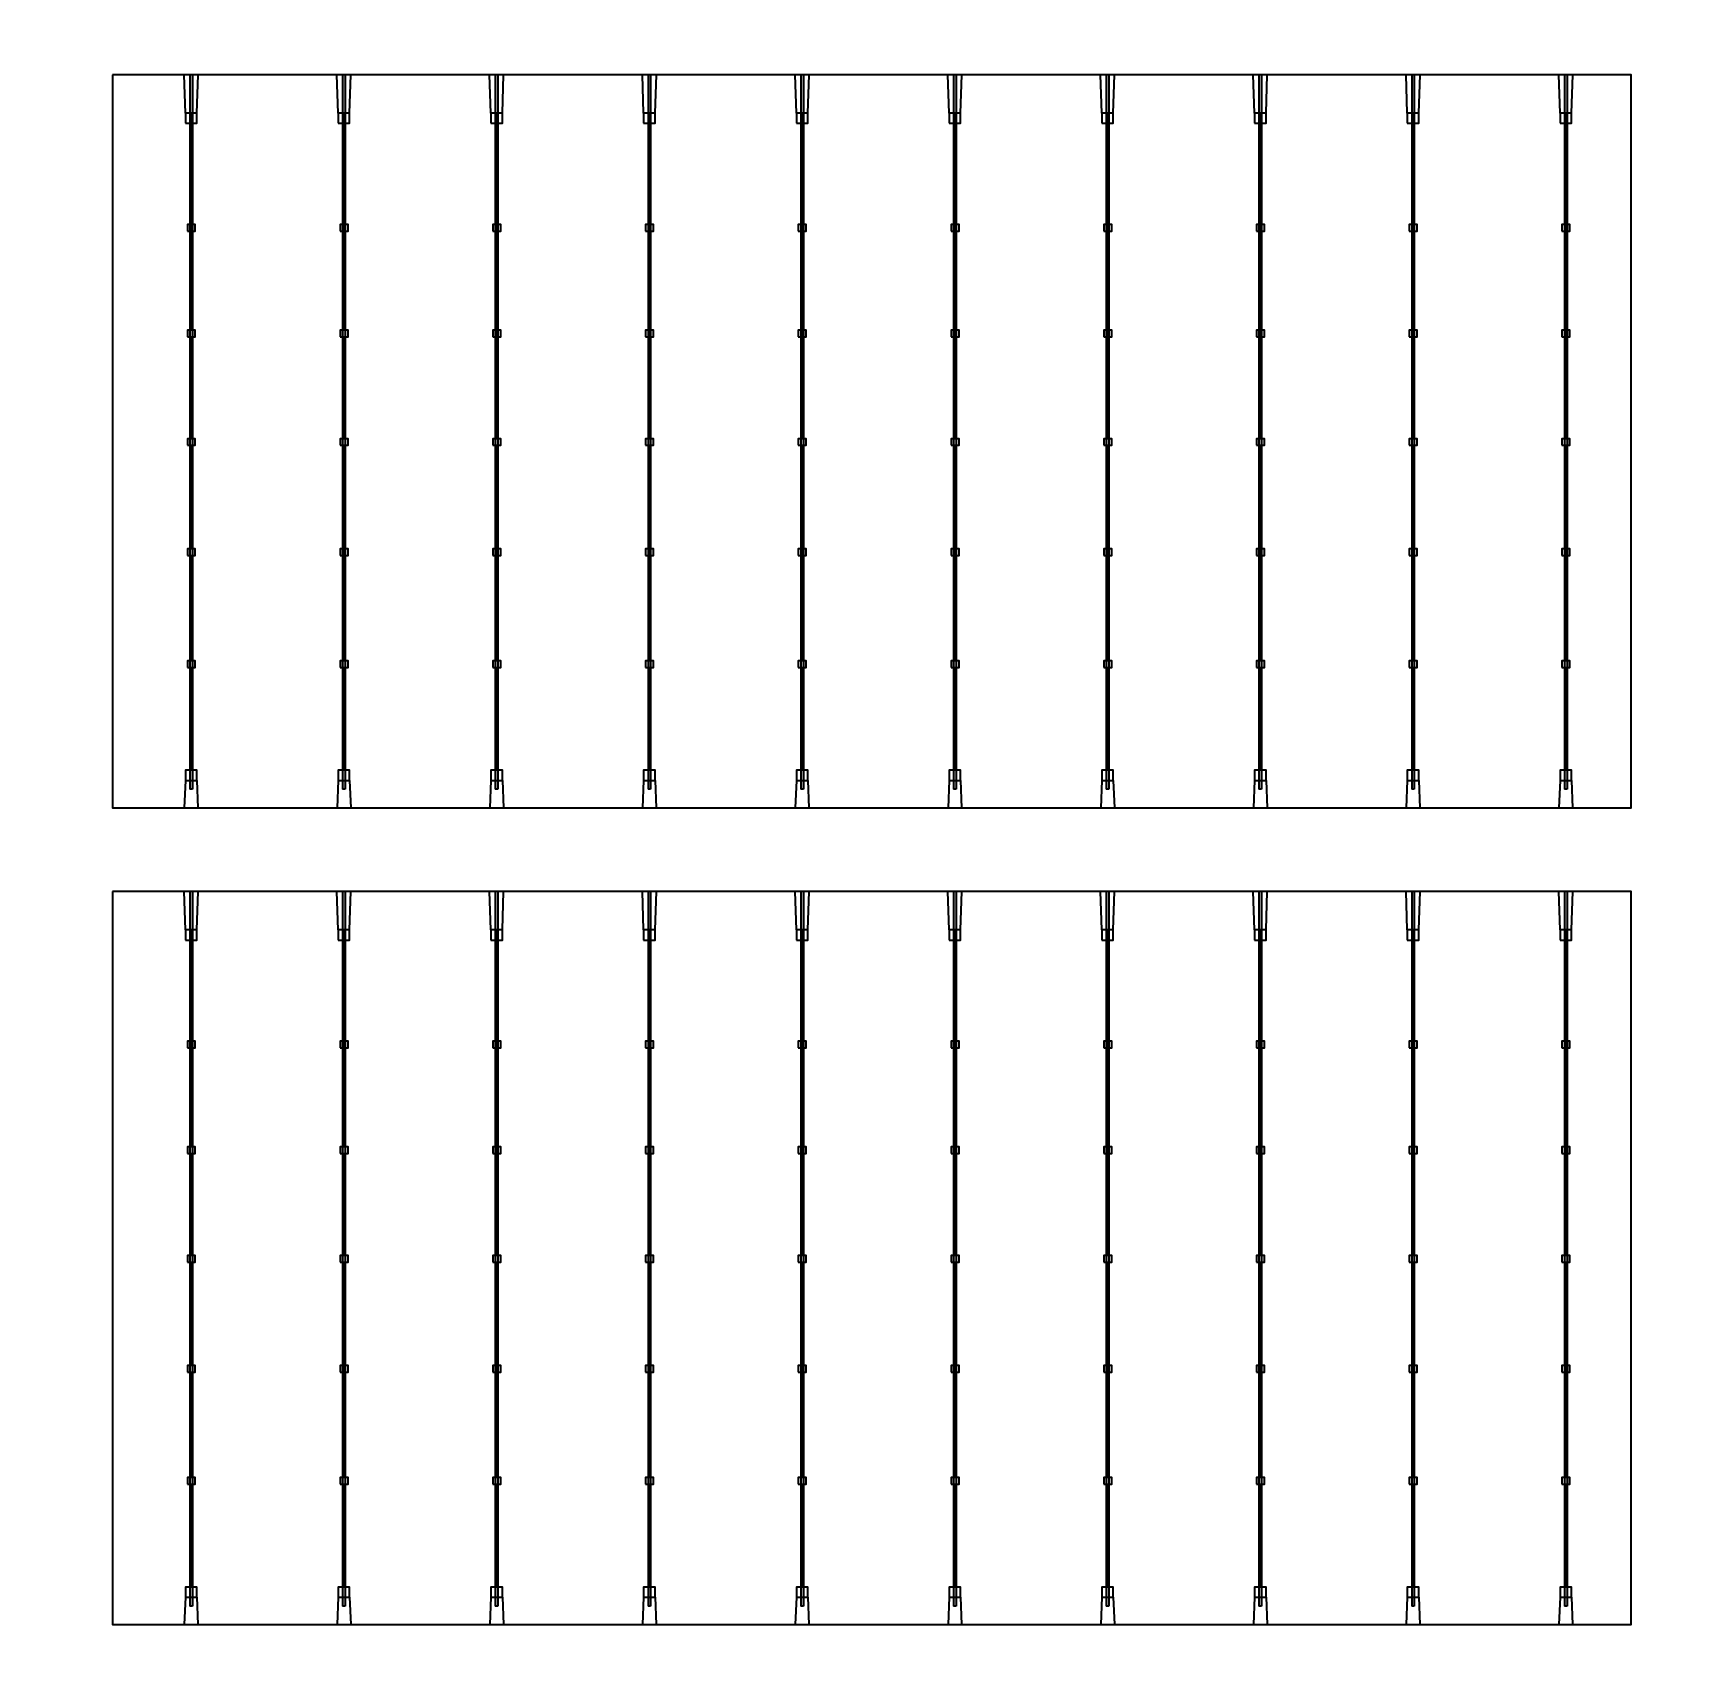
# Model space of a CAD drawing. Header units: millimetres. Extents: x 10297564 to 11610295, y -9287743 to -8409454.
# Drawn here: x 10433853 to 10436461, y -9095653 to -9093088 of the extents above; entities that cross this region are included whole.
import ezdxf

# ---------------------------------------------------------------- set-up
doc = ezdxf.new("R2010")
doc.units = ezdxf.units.MM
doc.header["$LTSCALE"] = 100
doc.layers.add('E1', color=1, linetype='Continuous')
doc.layers.add('Outline', color=5, linetype='Continuous', lineweight=25)
doc.styles.add('HL-S1', font='DotumChe.ttf')
doc.styles.add('MG', font='malgun.ttf')
doc.dimstyles.new('HL-100', dxfattribs={"dimscale": 100, "dimtxt": 3, "dimasz": 4, "dimexe": 2, "dimexo": 2, "dimgap": 1, "dimtad": 1, "dimdec": 0, "dimzin": 0, "dimlunit": 6, "dimtxsty": 'HL-S1', "dimblk": 'DOTSMALL', "dimcen": 4, "dimdle": 2, "dimclrd": 256, "dimclre": 256, "dimclrt": 4, "dimazin": 0, "dimtfac": 1, "dimtdec": 0, "dimtix": 1, "dimtmove": 2, "dimatfit": 3, "dimldrblk": 'DOTSMALL', "dimfxl": 1.5, "dimtolj": 1, "dimtzin": 0, "dimlwd": -1, "dimlwe": -1, "dimarcsym": 0})

# ---------------------------------------------------------------- blocks, each defined once
blk = doc.blocks.new('*D75')
at = {"layer": 'defpoints', "color": 0, "transparency": 16777216}
for p in [(10439230.2, -9073249.8), (10439230.2, -9073249.8), (10423426.7, -9107604.7)]:
    blk.add_point(p, dxfattribs=at)
at = {"layer": 'E1', "color": 1, "transparency": 16777216}
for p, q in [((10439593.6, -9073417), (10439593.6, -9073417)), ((10423593.8, -9107241.3), (10439063, -9073613.2)), ((10423790.1, -9107771.8), (10423790.1, -9107771.8))]:
    blk.add_line(p, q, dxfattribs=at)
for points in [[(10439002.4, -9073585.4), (10439123.6, -9073641.1), (10439230.2, -9073249.8)], [(10423533.3, -9107213.4), (10423654.4, -9107269.1), (10423426.7, -9107604.7)]]:
    blk.add_solid(points, dxfattribs=at)
at = {"layer": 'E1', "color": 7, "transparency": 16777216, "insert": (10430911.1, -9090235.3), "char_height": 500, "attachment_point": 5, "rotation": 65.2972, "style": 'MG'}
blk.add_mtext('\\A1;2711.1', dxfattribs=at)
blk = doc.blocks.new('_DotSmall')
at = {"color": 0, "linetype": 'ByBlock', "const_width": 0.5}
blk.add_lwpolyline([(-0.0625, 0, 1), (0.0625, 0, 1)], format="xyb", close=True, dxfattribs=at)

msp = doc.modelspace()

# ---------------------------------------------------------------- hatches: boundary and pattern name
at = {"true_color": 0x939598}
h = msp.add_hatch(color=252, dxfattribs=at)
h.dxf.hatch_style = 1
h.paths.add_polyline_path([(10434104.8, -9093154.1), (10434100.8, -9093154.1), (10434100.8, -9094282.6), (10434104.8, -9094282.6)])
h = msp.add_hatch(color=252, dxfattribs=at)
h.dxf.hatch_style = 1
h.paths.add_polyline_path([(10434346.1, -9093154.1), (10434342.1, -9093154.1), (10434342.1, -9094282.6), (10434346.1, -9094282.6)])
h = msp.add_hatch(color=252, dxfattribs=at)
h.dxf.hatch_style = 1
h.paths.add_polyline_path([(10434587.4, -9093154.1), (10434583.4, -9093154.1), (10434583.4, -9094282.6), (10434587.4, -9094282.6)])
h = msp.add_hatch(color=252, dxfattribs=at)
h.dxf.hatch_style = 1
h.paths.add_polyline_path([(10434828.7, -9093154.1), (10434824.7, -9093154.1), (10434824.7, -9094282.6), (10434828.7, -9094282.6)])
h = msp.add_hatch(color=252, dxfattribs=at)
h.dxf.hatch_style = 1
h.paths.add_polyline_path([(10435070.1, -9093154.1), (10435066, -9093154.1), (10435066, -9094282.6), (10435070.1, -9094282.6)])
h = msp.add_hatch(color=252, dxfattribs=at)
h.dxf.hatch_style = 1
h.paths.add_polyline_path([(10435311.4, -9093154.1), (10435307.3, -9093154.1), (10435307.3, -9094282.6), (10435311.4, -9094282.6)])
h = msp.add_hatch(color=252, dxfattribs=at)
h.dxf.hatch_style = 1
h.paths.add_polyline_path([(10435552.7, -9093154.1), (10435548.6, -9093154.1), (10435548.6, -9094282.6), (10435552.7, -9094282.6)])
h = msp.add_hatch(color=252, dxfattribs=at)
h.dxf.hatch_style = 1
h.paths.add_polyline_path([(10435794, -9093154.1), (10435789.9, -9093154.1), (10435789.9, -9094282.6), (10435794, -9094282.6)])
h = msp.add_hatch(color=252, dxfattribs=at)
h.dxf.hatch_style = 1
h.paths.add_polyline_path([(10436035.3, -9093154.1), (10436031.2, -9093154.1), (10436031.2, -9094282.6), (10436035.3, -9094282.6)])
h = msp.add_hatch(color=252, dxfattribs=at)
h.dxf.hatch_style = 1
h.paths.add_polyline_path([(10436276.6, -9093154.1), (10436272.5, -9093154.1), (10436272.5, -9094282.6), (10436276.6, -9094282.6)])
h = msp.add_hatch(color=252, dxfattribs=at)
h.dxf.hatch_style = 1
h.paths.add_polyline_path([(10434104.8, -9094444.3), (10434100.8, -9094444.3), (10434100.8, -9095572.8), (10434104.8, -9095572.8)])
h = msp.add_hatch(color=252, dxfattribs=at)
h.dxf.hatch_style = 1
h.paths.add_polyline_path([(10434346.1, -9094444.3), (10434342.1, -9094444.3), (10434342.1, -9095572.8), (10434346.1, -9095572.8)])
h = msp.add_hatch(color=252, dxfattribs=at)
h.dxf.hatch_style = 1
h.paths.add_polyline_path([(10434587.4, -9094444.3), (10434583.4, -9094444.3), (10434583.4, -9095572.8), (10434587.4, -9095572.8)])
h = msp.add_hatch(color=252, dxfattribs=at)
h.dxf.hatch_style = 1
h.paths.add_polyline_path([(10434828.7, -9094444.3), (10434824.7, -9094444.3), (10434824.7, -9095572.8), (10434828.7, -9095572.8)])
h = msp.add_hatch(color=252, dxfattribs=at)
h.dxf.hatch_style = 1
h.paths.add_polyline_path([(10435070.1, -9094444.3), (10435066, -9094444.3), (10435066, -9095572.8), (10435070.1, -9095572.8)])
h = msp.add_hatch(color=252, dxfattribs=at)
h.dxf.hatch_style = 1
h.paths.add_polyline_path([(10435311.4, -9094444.3), (10435307.3, -9094444.3), (10435307.3, -9095572.8), (10435311.4, -9095572.8)])
h = msp.add_hatch(color=252, dxfattribs=at)
h.dxf.hatch_style = 1
h.paths.add_polyline_path([(10435552.7, -9094444.3), (10435548.6, -9094444.3), (10435548.6, -9095572.8), (10435552.7, -9095572.8)])
h = msp.add_hatch(color=252, dxfattribs=at)
h.dxf.hatch_style = 1
h.paths.add_polyline_path([(10435794, -9094444.3), (10435789.9, -9094444.3), (10435789.9, -9095572.8), (10435794, -9095572.8)])
h = msp.add_hatch(color=252, dxfattribs=at)
h.dxf.hatch_style = 1
h.paths.add_polyline_path([(10436035.3, -9094444.3), (10436031.2, -9094444.3), (10436031.2, -9095572.8), (10436035.3, -9095572.8)])
h = msp.add_hatch(color=252, dxfattribs=at)
h.dxf.hatch_style = 1
h.paths.add_polyline_path([(10436276.6, -9094444.3), (10436272.5, -9094444.3), (10436272.5, -9095572.8), (10436276.6, -9095572.8)])

# ---------------------------------------------------------------- linework, layer by layer
for p, q in [((10434093.7, -9093214.4), (10434091.8, -9093154.1)), ((10434100.8, -9093154.1), (10434100.8, -9094282.6)), ((10434104.8, -9093154.1), (10434104.8, -9094282.6)), ((10434111.9, -9093214.4), (10434113.8, -9093154.1)), ((10434335, -9093214.4), (10434333.1, -9093154.1)), ((10434342.1, -9093154.1), (10434342.1, -9094282.6)), ((10434346.1, -9093154.1), (10434346.1, -9094282.6)), ((10434353.2, -9093214.4), (10434355.1, -9093154.1)), ((10434576.3, -9093214.4), (10434574.4, -9093154.1)), ((10434583.4, -9093154.1), (10434583.4, -9094282.6)), ((10434587.4, -9093154.1), (10434587.4, -9094282.6)), ((10434594.5, -9093214.4), (10434596.4, -9093154.1)), ((10434817.7, -9093214.4), (10434815.7, -9093154.1)), ((10434824.7, -9093154.1), (10434824.7, -9094282.6)), ((10434828.7, -9093154.1), (10434828.7, -9094282.6)), ((10434835.8, -9093214.4), (10434837.8, -9093154.1)), ((10435059, -9093214.4), (10435057, -9093154.1)), ((10435066, -9093154.1), (10435066, -9094282.6)), ((10435070.1, -9093154.1), (10435070.1, -9094282.6)), ((10435077.1, -9093214.4), (10435079.1, -9093154.1)), ((10435300.3, -9093214.4), (10435298.3, -9093154.1)), ((10435307.3, -9093154.1), (10435307.3, -9094282.6)), ((10435311.4, -9093154.1), (10435311.4, -9094282.6)), ((10435318.4, -9093214.4), (10435320.4, -9093154.1)), ((10435541.6, -9093214.4), (10435539.6, -9093154.1)), ((10435548.6, -9093154.1), (10435548.6, -9094282.6)), ((10435552.7, -9093154.1), (10435552.7, -9094282.6)), ((10435559.7, -9093214.4), (10435561.7, -9093154.1)), ((10435782.9, -9093214.4), (10435780.9, -9093154.1)), ((10435789.9, -9093154.1), (10435789.9, -9094282.6)), ((10435794, -9093154.1), (10435794, -9094282.6)), ((10435801, -9093214.4), (10435803, -9093154.1)), ((10436024.2, -9093214.4), (10436022.2, -9093154.1)), ((10436031.2, -9093154.1), (10436031.2, -9094282.6)), ((10436035.3, -9093154.1), (10436035.3, -9094282.6)), ((10436042.3, -9093214.4), (10436044.3, -9093154.1)), ((10436265.5, -9093214.4), (10436263.5, -9093154.1)), ((10436272.5, -9093154.1), (10436272.5, -9094282.6)), ((10436276.6, -9093154.1), (10436276.6, -9094282.6)), ((10436283.6, -9093214.4), (10436285.6, -9093154.1)), ((10434102.4, -9093215.1), (10434102.4, -9093557.4)), ((10434103.2, -9093215.1), (10434103.2, -9093557.4)), ((10434343.7, -9093215.1), (10434343.7, -9093557.4)), ((10434344.5, -9093215.1), (10434344.5, -9093557.4)), ((10434585, -9093215.1), (10434585, -9093728.7)), ((10434585.8, -9093215.1), (10434585.8, -9093728.7)), ((10434826.3, -9093215.1), (10434826.3, -9093728.7)), ((10434827.1, -9093215.1), (10434827.1, -9093728.7)), ((10435067.6, -9093215.1), (10435067.6, -9093728.7)), ((10435068.4, -9093215.1), (10435068.4, -9093728.7)), ((10435308.9, -9093215.1), (10435308.9, -9093728.7)), ((10435309.8, -9093215.1), (10435309.8, -9093728.7)), ((10435550.2, -9093215.1), (10435550.2, -9093728.7)), ((10435551.1, -9093215.1), (10435551.1, -9093728.7)), ((10435791.5, -9093215.1), (10435791.5, -9093728.7)), ((10435792.4, -9093215.1), (10435792.4, -9093728.7)), ((10436032.8, -9093215.1), (10436032.8, -9093728.7)), ((10436033.7, -9093215.1), (10436033.7, -9093728.7)), ((10436274.1, -9093215.1), (10436274.1, -9093728.7)), ((10436275, -9093215.1), (10436275, -9093728.7)), ((10434102.4, -9093567.9), (10434102.4, -9093728.7)), ((10434103.2, -9093567.9), (10434103.2, -9093728.7)), ((10434343.7, -9093567.9), (10434343.7, -9093728.7)), ((10434344.5, -9093567.9), (10434344.5, -9093728.7)), ((10434102.4, -9093739.2), (10434102.4, -9093902.8)), ((10434103.2, -9093739.2), (10434103.2, -9093902.8)), ((10434343.7, -9093739.2), (10434343.7, -9094079.6)), ((10434344.5, -9093739.2), (10434344.5, -9094079.6)), ((10434585, -9093739.2), (10434585, -9094079.6)), ((10434585.8, -9093739.2), (10434585.8, -9094079.6)), ((10434826.3, -9093739.2), (10434826.3, -9094079.6)), ((10434827.1, -9093739.2), (10434827.1, -9094079.6)), ((10435067.6, -9093739.2), (10435067.6, -9094079.6)), ((10435068.4, -9093739.2), (10435068.4, -9094079.6)), ((10435308.9, -9093739.2), (10435308.9, -9094079.6)), ((10435309.8, -9093739.2), (10435309.8, -9094079.6)), ((10435550.2, -9093739.2), (10435550.2, -9094079.6)), ((10435551.1, -9093739.2), (10435551.1, -9094079.6)), ((10435791.5, -9093739.2), (10435791.5, -9094079.6)), ((10435792.4, -9093739.2), (10435792.4, -9094079.6)), ((10436032.8, -9093739.2), (10436032.8, -9094079.6)), ((10436033.7, -9093739.2), (10436033.7, -9094079.6)), ((10436274.1, -9093739.2), (10436274.1, -9094079.6)), ((10436275, -9093739.2), (10436275, -9094079.6)), ((10434102.4, -9093913.2), (10434102.4, -9094079.6)), ((10434103.2, -9093913.2), (10434103.2, -9094079.6)), ((10434102.4, -9094090.1), (10434102.4, -9094252.6)), ((10434103.2, -9094090.1), (10434103.2, -9094252.6)), ((10434343.7, -9094090.1), (10434343.7, -9094252.6)), ((10434344.5, -9094090.1), (10434344.5, -9094252.6)), ((10434585, -9094090.1), (10434585, -9094252.6)), ((10434585.8, -9094090.1), (10434585.8, -9094252.6)), ((10434826.3, -9094090.1), (10434826.3, -9094252.6)), ((10434827.1, -9094090.1), (10434827.1, -9094252.6)), ((10435067.6, -9094090.1), (10435067.6, -9094252.6)), ((10435068.4, -9094090.1), (10435068.4, -9094252.6)), ((10435308.9, -9094090.1), (10435308.9, -9094252.6)), ((10435309.8, -9094090.1), (10435309.8, -9094252.6)), ((10435550.2, -9094090.1), (10435550.2, -9094252.6)), ((10435551.1, -9094090.1), (10435551.1, -9094252.6)), ((10435791.5, -9094090.1), (10435791.5, -9094252.6)), ((10435792.4, -9094090.1), (10435792.4, -9094252.6)), ((10436032.8, -9094090.1), (10436032.8, -9094252.6)), ((10436033.7, -9094090.1), (10436033.7, -9094252.6)), ((10436274.1, -9094090.1), (10436274.1, -9094252.6)), ((10436275, -9094090.1), (10436275, -9094252.6)), ((10434093.7, -9094268.6), (10434092, -9094311.8)), ((10434111.9, -9094268.6), (10434113.6, -9094311.8)), ((10434335, -9094268.6), (10434333.4, -9094311.8)), ((10434353.2, -9094268.6), (10434354.9, -9094311.8)), ((10434576.3, -9094268.6), (10434574.7, -9094311.8)), ((10434594.5, -9094268.6), (10434596.2, -9094311.8)), ((10434817.7, -9094268.6), (10434816, -9094311.8)), ((10434835.8, -9094268.6), (10434837.5, -9094311.8)), ((10435059, -9094268.6), (10435057.3, -9094311.8)), ((10435077.1, -9094268.6), (10435078.8, -9094311.8)), ((10435300.3, -9094268.6), (10435298.6, -9094311.8)), ((10435318.4, -9094268.6), (10435320.1, -9094311.8)), ((10435541.6, -9094268.6), (10435539.9, -9094311.8)), ((10435559.7, -9094268.6), (10435561.4, -9094311.8)), ((10435782.9, -9094268.6), (10435781.2, -9094311.8)), ((10435801, -9094268.6), (10435802.7, -9094311.8)), ((10436024.2, -9094268.6), (10436022.5, -9094311.8)), ((10436042.3, -9094268.6), (10436044, -9094311.8)), ((10436265.5, -9094268.6), (10436263.8, -9094311.8)), ((10436283.6, -9094268.6), (10436285.3, -9094311.8)), ((10434104.8, -9094282.6), (10434100.8, -9094282.6)), ((10434346.1, -9094282.6), (10434342.1, -9094282.6)), ((10434587.4, -9094282.6), (10434583.4, -9094282.6)), ((10434828.7, -9094282.6), (10434824.7, -9094282.6)), ((10435070.1, -9094282.6), (10435066, -9094282.6)), ((10435311.4, -9094282.6), (10435307.3, -9094282.6)), ((10435552.7, -9094282.6), (10435548.6, -9094282.6)), ((10435794, -9094282.6), (10435789.9, -9094282.6)), ((10436035.3, -9094282.6), (10436031.2, -9094282.6)), ((10436276.6, -9094282.6), (10436272.5, -9094282.6)), ((10434093.7, -9094504.6), (10434091.8, -9094444.3)), ((10434100.8, -9094444.3), (10434100.8, -9095572.8)), ((10434104.8, -9094444.3), (10434104.8, -9095572.8)), ((10434111.9, -9094504.6), (10434113.8, -9094444.3)), ((10434335, -9094504.6), (10434333.1, -9094444.3)), ((10434342.1, -9094444.3), (10434342.1, -9095572.8)), ((10434346.1, -9094444.3), (10434346.1, -9095572.8)), ((10434353.2, -9094504.6), (10434355.1, -9094444.3)), ((10434576.3, -9094504.6), (10434574.4, -9094444.3)), ((10434583.4, -9094444.3), (10434583.4, -9095572.8)), ((10434587.4, -9094444.3), (10434587.4, -9095572.8)), ((10434594.5, -9094504.6), (10434596.4, -9094444.3)), ((10434817.7, -9094504.6), (10434815.7, -9094444.3)), ((10434824.7, -9094444.3), (10434824.7, -9095572.8)), ((10434828.7, -9094444.3), (10434828.7, -9095572.8)), ((10434835.8, -9094504.6), (10434837.8, -9094444.3)), ((10435059, -9094504.6), (10435057, -9094444.3)), ((10435066, -9094444.3), (10435066, -9095572.8)), ((10435070.1, -9094444.3), (10435070.1, -9095572.8)), ((10435077.1, -9094504.6), (10435079.1, -9094444.3)), ((10435300.3, -9094504.6), (10435298.3, -9094444.3)), ((10435307.3, -9094444.3), (10435307.3, -9095572.8)), ((10435311.4, -9094444.3), (10435311.4, -9095572.8)), ((10435318.4, -9094504.6), (10435320.4, -9094444.3)), ((10435541.6, -9094504.6), (10435539.6, -9094444.3)), ((10435548.6, -9094444.3), (10435548.6, -9095572.8)), ((10435552.7, -9094444.3), (10435552.7, -9095572.8)), ((10435559.7, -9094504.6), (10435561.7, -9094444.3)), ((10435782.9, -9094504.6), (10435780.9, -9094444.3)), ((10435789.9, -9094444.3), (10435789.9, -9095572.8)), ((10435794, -9094444.3), (10435794, -9095572.8)), ((10435801, -9094504.6), (10435803, -9094444.3)), ((10436024.2, -9094504.6), (10436022.2, -9094444.3)), ((10436031.2, -9094444.3), (10436031.2, -9095572.8)), ((10436035.3, -9094444.3), (10436035.3, -9095572.8)), ((10436042.3, -9094504.6), (10436044.3, -9094444.3)), ((10436265.5, -9094504.6), (10436263.5, -9094444.3)), ((10436272.5, -9094444.3), (10436272.5, -9095572.8)), ((10436276.6, -9094444.3), (10436276.6, -9095572.8)), ((10436283.6, -9094504.6), (10436285.6, -9094444.3)), ((10434102.4, -9094505.3), (10434102.4, -9094847.6)), ((10434103.2, -9094505.3), (10434103.2, -9094847.6)), ((10434343.7, -9094505.3), (10434343.7, -9094847.6)), ((10434344.5, -9094505.3), (10434344.5, -9094847.6)), ((10434585, -9094505.3), (10434585, -9095018.9)), ((10434585.8, -9094505.3), (10434585.8, -9095018.9)), ((10434826.3, -9094505.3), (10434826.3, -9095018.9)), ((10434827.1, -9094505.3), (10434827.1, -9095018.9)), ((10435067.6, -9094505.3), (10435067.6, -9095018.9)), ((10435068.4, -9094505.3), (10435068.4, -9095018.9)), ((10435308.9, -9094505.3), (10435308.9, -9095018.9)), ((10435309.8, -9094505.3), (10435309.8, -9095018.9)), ((10435550.2, -9094505.3), (10435550.2, -9095018.9)), ((10435551.1, -9094505.3), (10435551.1, -9095018.9)), ((10435791.5, -9094505.3), (10435791.5, -9095018.9)), ((10435792.4, -9094505.3), (10435792.4, -9095018.9)), ((10436032.8, -9094505.3), (10436032.8, -9095018.9)), ((10436033.7, -9094505.3), (10436033.7, -9095018.9)), ((10436274.1, -9094505.3), (10436274.1, -9095018.9)), ((10436275, -9094505.3), (10436275, -9095018.9)), ((10434102.4, -9094858.1), (10434102.4, -9095018.9)), ((10434103.2, -9094858.1), (10434103.2, -9095018.9)), ((10434343.7, -9094858.1), (10434343.7, -9095018.9)), ((10434344.5, -9094858.1), (10434344.5, -9095018.9)), ((10434102.4, -9095029.4), (10434102.4, -9095193)), ((10434103.2, -9095029.4), (10434103.2, -9095193)), ((10434343.7, -9095029.4), (10434343.7, -9095369.9)), ((10434344.5, -9095029.4), (10434344.5, -9095369.9)), ((10434585, -9095029.4), (10434585, -9095369.9)), ((10434585.8, -9095029.4), (10434585.8, -9095369.9)), ((10434826.3, -9095029.4), (10434826.3, -9095369.9)), ((10434827.1, -9095029.4), (10434827.1, -9095369.9)), ((10435067.6, -9095029.4), (10435067.6, -9095369.9)), ((10435068.4, -9095029.4), (10435068.4, -9095369.9)), ((10435308.9, -9095029.4), (10435308.9, -9095369.9)), ((10435309.8, -9095029.4), (10435309.8, -9095369.9)), ((10435550.2, -9095029.4), (10435550.2, -9095369.9)), ((10435551.1, -9095029.4), (10435551.1, -9095369.9)), ((10435791.5, -9095029.4), (10435791.5, -9095369.9)), ((10435792.4, -9095029.4), (10435792.4, -9095369.9)), ((10436032.8, -9095029.4), (10436032.8, -9095369.9)), ((10436033.7, -9095029.4), (10436033.7, -9095369.9)), ((10436274.1, -9095029.4), (10436274.1, -9095369.9)), ((10436275, -9095029.4), (10436275, -9095369.9)), ((10434102.4, -9095203.5), (10434102.4, -9095369.9)), ((10434103.2, -9095203.5), (10434103.2, -9095369.9)), ((10434102.4, -9095380.3), (10434102.4, -9095542.8)), ((10434103.2, -9095380.3), (10434103.2, -9095542.8)), ((10434343.7, -9095380.3), (10434343.7, -9095542.8)), ((10434344.5, -9095380.3), (10434344.5, -9095542.8)), ((10434585, -9095380.3), (10434585, -9095542.8)), ((10434585.8, -9095380.3), (10434585.8, -9095542.8)), ((10434826.3, -9095380.3), (10434826.3, -9095542.8)), ((10434827.1, -9095380.3), (10434827.1, -9095542.8)), ((10435067.6, -9095380.3), (10435067.6, -9095542.8)), ((10435068.4, -9095380.3), (10435068.4, -9095542.8)), ((10435308.9, -9095380.3), (10435308.9, -9095542.8)), ((10435309.8, -9095380.3), (10435309.8, -9095542.8)), ((10435550.2, -9095380.3), (10435550.2, -9095542.8)), ((10435551.1, -9095380.3), (10435551.1, -9095542.8)), ((10435791.5, -9095380.3), (10435791.5, -9095542.8)), ((10435792.4, -9095380.3), (10435792.4, -9095542.8)), ((10436032.8, -9095380.3), (10436032.8, -9095542.8)), ((10436033.7, -9095380.3), (10436033.7, -9095542.8)), ((10436274.1, -9095380.3), (10436274.1, -9095542.8)), ((10436275, -9095380.3), (10436275, -9095542.8)), ((10434093.7, -9095558.9), (10434092, -9095602.1)), ((10434104.8, -9095572.8), (10434100.8, -9095572.8)), ((10434111.9, -9095558.9), (10434113.6, -9095602.1)), ((10434335, -9095558.9), (10434333.4, -9095602.1)), ((10434346.1, -9095572.8), (10434342.1, -9095572.8)), ((10434353.2, -9095558.9), (10434354.9, -9095602.1)), ((10434576.3, -9095558.9), (10434574.7, -9095602.1)), ((10434587.4, -9095572.8), (10434583.4, -9095572.8)), ((10434594.5, -9095558.9), (10434596.2, -9095602.1)), ((10434817.7, -9095558.9), (10434816, -9095602.1)), ((10434828.7, -9095572.8), (10434824.7, -9095572.8)), ((10434835.8, -9095558.9), (10434837.5, -9095602.1)), ((10435059, -9095558.9), (10435057.3, -9095602.1)), ((10435070.1, -9095572.8), (10435066, -9095572.8)), ((10435077.1, -9095558.9), (10435078.8, -9095602.1)), ((10435300.3, -9095558.9), (10435298.6, -9095602.1)), ((10435311.4, -9095572.8), (10435307.3, -9095572.8)), ((10435318.4, -9095558.9), (10435320.1, -9095602.1)), ((10435541.6, -9095558.9), (10435539.9, -9095602.1)), ((10435552.7, -9095572.8), (10435548.6, -9095572.8)), ((10435559.7, -9095558.9), (10435561.4, -9095602.1)), ((10435782.9, -9095558.9), (10435781.2, -9095602.1)), ((10435794, -9095572.8), (10435789.9, -9095572.8)), ((10435801, -9095558.9), (10435802.7, -9095602.1)), ((10436024.2, -9095558.9), (10436022.5, -9095602.1)), ((10436035.3, -9095572.8), (10436031.2, -9095572.8)), ((10436042.3, -9095558.9), (10436044, -9095602.1)), ((10436265.5, -9095558.9), (10436263.8, -9095602.1)), ((10436276.6, -9095572.8), (10436272.5, -9095572.8)), ((10436283.6, -9095558.9), (10436285.3, -9095602.1))]:
    msp.add_line(p, q)
at = {"color": 4}
for points in [[(10434093.7, -9093230.5), (10434111.9, -9093230.5), (10434111.9, -9093214.4), (10434093.7, -9093214.4)], [(10434335, -9093230.5), (10434353.2, -9093230.5), (10434353.2, -9093214.4), (10434335, -9093214.4)], [(10434576.3, -9093230.5), (10434594.5, -9093230.5), (10434594.5, -9093214.4), (10434576.3, -9093214.4)], [(10434817.7, -9093230.5), (10434835.8, -9093230.5), (10434835.8, -9093214.4), (10434817.7, -9093214.4)], [(10435059, -9093230.5), (10435077.1, -9093230.5), (10435077.1, -9093214.4), (10435059, -9093214.4)], [(10435300.3, -9093230.5), (10435318.4, -9093230.5), (10435318.4, -9093214.4), (10435300.3, -9093214.4)], [(10435541.6, -9093230.5), (10435559.7, -9093230.5), (10435559.7, -9093214.4), (10435541.6, -9093214.4)], [(10435782.9, -9093230.5), (10435801, -9093230.5), (10435801, -9093214.4), (10435782.9, -9093214.4)], [(10436024.2, -9093230.5), (10436042.3, -9093230.5), (10436042.3, -9093214.4), (10436024.2, -9093214.4)], [(10436265.5, -9093230.5), (10436283.6, -9093230.5), (10436283.6, -9093214.4), (10436265.5, -9093214.4)], [(10434096.9, -9093400.8), (10434109.4, -9093400.8), (10434109.4, -9093390.3), (10434096.9, -9093390.3)], [(10434338.2, -9093400.8), (10434350.7, -9093400.8), (10434350.7, -9093390.3), (10434338.2, -9093390.3)], [(10434579.5, -9093400.8), (10434592, -9093400.8), (10434592, -9093390.3), (10434579.5, -9093390.3)], [(10434820.8, -9093400.8), (10434833.3, -9093400.8), (10434833.3, -9093390.3), (10434820.8, -9093390.3)], [(10435062.1, -9093400.8), (10435074.7, -9093400.8), (10435074.7, -9093390.3), (10435062.1, -9093390.3)], [(10435303.4, -9093400.8), (10435316, -9093400.8), (10435316, -9093390.3), (10435303.4, -9093390.3)], [(10435544.7, -9093400.8), (10435557.3, -9093400.8), (10435557.3, -9093390.3), (10435544.7, -9093390.3)], [(10435786, -9093400.8), (10435798.6, -9093400.8), (10435798.6, -9093390.3), (10435786, -9093390.3)], [(10436027.3, -9093400.8), (10436039.9, -9093400.8), (10436039.9, -9093390.3), (10436027.3, -9093390.3)], [(10436268.6, -9093400.8), (10436281.2, -9093400.8), (10436281.2, -9093390.3), (10436268.6, -9093390.3)], [(10434096.9, -9093567.9), (10434109.4, -9093567.9), (10434109.4, -9093557.4), (10434096.9, -9093557.4)], [(10434338.2, -9093567.9), (10434350.7, -9093567.9), (10434350.7, -9093557.4), (10434338.2, -9093557.4)], [(10434579.5, -9093567.9), (10434592, -9093567.9), (10434592, -9093557.4), (10434579.5, -9093557.4)], [(10434820.8, -9093567.9), (10434833.3, -9093567.9), (10434833.3, -9093557.4), (10434820.8, -9093557.4)], [(10435062.1, -9093567.9), (10435074.7, -9093567.9), (10435074.7, -9093557.4), (10435062.1, -9093557.4)], [(10435303.4, -9093567.9), (10435316, -9093567.9), (10435316, -9093557.4), (10435303.4, -9093557.4)], [(10435544.7, -9093567.9), (10435557.3, -9093567.9), (10435557.3, -9093557.4), (10435544.7, -9093557.4)], [(10435786, -9093567.9), (10435798.6, -9093567.9), (10435798.6, -9093557.4), (10435786, -9093557.4)], [(10436027.3, -9093567.9), (10436039.9, -9093567.9), (10436039.9, -9093557.4), (10436027.3, -9093557.4)], [(10436268.6, -9093567.9), (10436281.2, -9093567.9), (10436281.2, -9093557.4), (10436268.6, -9093557.4)], [(10434096.9, -9093739.2), (10434109.4, -9093739.2), (10434109.4, -9093728.7), (10434096.9, -9093728.7)], [(10434338.2, -9093739.2), (10434350.7, -9093739.2), (10434350.7, -9093728.7), (10434338.2, -9093728.7)], [(10434579.5, -9093739.2), (10434592, -9093739.2), (10434592, -9093728.7), (10434579.5, -9093728.7)], [(10434820.8, -9093739.2), (10434833.3, -9093739.2), (10434833.3, -9093728.7), (10434820.8, -9093728.7)], [(10435062.1, -9093739.2), (10435074.7, -9093739.2), (10435074.7, -9093728.7), (10435062.1, -9093728.7)], [(10435303.4, -9093739.2), (10435316, -9093739.2), (10435316, -9093728.7), (10435303.4, -9093728.7)], [(10435544.7, -9093739.2), (10435557.3, -9093739.2), (10435557.3, -9093728.7), (10435544.7, -9093728.7)], [(10435786, -9093739.2), (10435798.6, -9093739.2), (10435798.6, -9093728.7), (10435786, -9093728.7)], [(10436027.3, -9093739.2), (10436039.9, -9093739.2), (10436039.9, -9093728.7), (10436027.3, -9093728.7)], [(10436268.6, -9093739.2), (10436281.2, -9093739.2), (10436281.2, -9093728.7), (10436268.6, -9093728.7)], [(10434096.9, -9093913.2), (10434109.4, -9093913.2), (10434109.4, -9093902.8), (10434096.9, -9093902.8)], [(10434338.2, -9093913.2), (10434350.7, -9093913.2), (10434350.7, -9093902.8), (10434338.2, -9093902.8)], [(10434579.5, -9093913.2), (10434592, -9093913.2), (10434592, -9093902.8), (10434579.5, -9093902.8)], [(10434820.8, -9093913.2), (10434833.3, -9093913.2), (10434833.3, -9093902.8), (10434820.8, -9093902.8)], [(10435062.1, -9093913.2), (10435074.7, -9093913.2), (10435074.7, -9093902.8), (10435062.1, -9093902.8)], [(10435303.4, -9093913.2), (10435316, -9093913.2), (10435316, -9093902.8), (10435303.4, -9093902.8)], [(10435544.7, -9093913.2), (10435557.3, -9093913.2), (10435557.3, -9093902.8), (10435544.7, -9093902.8)], [(10435786, -9093913.2), (10435798.6, -9093913.2), (10435798.6, -9093902.8), (10435786, -9093902.8)], [(10436027.3, -9093913.2), (10436039.9, -9093913.2), (10436039.9, -9093902.8), (10436027.3, -9093902.8)], [(10436268.6, -9093913.2), (10436281.2, -9093913.2), (10436281.2, -9093902.8), (10436268.6, -9093902.8)], [(10434096.9, -9094090.1), (10434109.4, -9094090.1), (10434109.4, -9094079.6), (10434096.9, -9094079.6)], [(10434338.2, -9094090.1), (10434350.7, -9094090.1), (10434350.7, -9094079.6), (10434338.2, -9094079.6)], [(10434579.5, -9094090.1), (10434592, -9094090.1), (10434592, -9094079.6), (10434579.5, -9094079.6)], [(10434820.8, -9094090.1), (10434833.3, -9094090.1), (10434833.3, -9094079.6), (10434820.8, -9094079.6)], [(10435062.1, -9094090.1), (10435074.7, -9094090.1), (10435074.7, -9094079.6), (10435062.1, -9094079.6)], [(10435303.4, -9094090.1), (10435316, -9094090.1), (10435316, -9094079.6), (10435303.4, -9094079.6)], [(10435544.7, -9094090.1), (10435557.3, -9094090.1), (10435557.3, -9094079.6), (10435544.7, -9094079.6)], [(10435786, -9094090.1), (10435798.6, -9094090.1), (10435798.6, -9094079.6), (10435786, -9094079.6)], [(10436027.3, -9094090.1), (10436039.9, -9094090.1), (10436039.9, -9094079.6), (10436027.3, -9094079.6)], [(10436268.6, -9094090.1), (10436281.2, -9094090.1), (10436281.2, -9094079.6), (10436268.6, -9094079.6)], [(10434093.7, -9094268.6), (10434111.9, -9094268.6), (10434111.9, -9094252.6), (10434093.7, -9094252.6)], [(10434335, -9094268.6), (10434353.2, -9094268.6), (10434353.2, -9094252.6), (10434335, -9094252.6)], [(10434576.3, -9094268.6), (10434594.5, -9094268.6), (10434594.5, -9094252.6), (10434576.3, -9094252.6)], [(10434817.7, -9094268.6), (10434835.8, -9094268.6), (10434835.8, -9094252.6), (10434817.7, -9094252.6)], [(10435059, -9094268.6), (10435077.1, -9094268.6), (10435077.1, -9094252.6), (10435059, -9094252.6)], [(10435300.3, -9094268.6), (10435318.4, -9094268.6), (10435318.4, -9094252.6), (10435300.3, -9094252.6)], [(10435541.6, -9094268.6), (10435559.7, -9094268.6), (10435559.7, -9094252.6), (10435541.6, -9094252.6)], [(10435782.9, -9094268.6), (10435801, -9094268.6), (10435801, -9094252.6), (10435782.9, -9094252.6)], [(10436024.2, -9094268.6), (10436042.3, -9094268.6), (10436042.3, -9094252.6), (10436024.2, -9094252.6)], [(10436265.5, -9094268.6), (10436283.6, -9094268.6), (10436283.6, -9094252.6), (10436265.5, -9094252.6)], [(10434093.7, -9094520.7), (10434111.9, -9094520.7), (10434111.9, -9094504.6), (10434093.7, -9094504.6)], [(10434335, -9094520.7), (10434353.2, -9094520.7), (10434353.2, -9094504.6), (10434335, -9094504.6)], [(10434576.3, -9094520.7), (10434594.5, -9094520.7), (10434594.5, -9094504.6), (10434576.3, -9094504.6)], [(10434817.7, -9094520.7), (10434835.8, -9094520.7), (10434835.8, -9094504.6), (10434817.7, -9094504.6)], [(10435059, -9094520.7), (10435077.1, -9094520.7), (10435077.1, -9094504.6), (10435059, -9094504.6)], [(10435300.3, -9094520.7), (10435318.4, -9094520.7), (10435318.4, -9094504.6), (10435300.3, -9094504.6)], [(10435541.6, -9094520.7), (10435559.7, -9094520.7), (10435559.7, -9094504.6), (10435541.6, -9094504.6)], [(10435782.9, -9094520.7), (10435801, -9094520.7), (10435801, -9094504.6), (10435782.9, -9094504.6)], [(10436024.2, -9094520.7), (10436042.3, -9094520.7), (10436042.3, -9094504.6), (10436024.2, -9094504.6)], [(10436265.5, -9094520.7), (10436283.6, -9094520.7), (10436283.6, -9094504.6), (10436265.5, -9094504.6)], [(10434096.9, -9094691), (10434109.4, -9094691), (10434109.4, -9094680.5), (10434096.9, -9094680.5)], [(10434338.2, -9094691), (10434350.7, -9094691), (10434350.7, -9094680.5), (10434338.2, -9094680.5)], [(10434579.5, -9094691), (10434592, -9094691), (10434592, -9094680.5), (10434579.5, -9094680.5)], [(10434820.8, -9094691), (10434833.3, -9094691), (10434833.3, -9094680.5), (10434820.8, -9094680.5)], [(10435062.1, -9094691), (10435074.7, -9094691), (10435074.7, -9094680.5), (10435062.1, -9094680.5)], [(10435303.4, -9094691), (10435316, -9094691), (10435316, -9094680.5), (10435303.4, -9094680.5)], [(10435544.7, -9094691), (10435557.3, -9094691), (10435557.3, -9094680.5), (10435544.7, -9094680.5)], [(10435786, -9094691), (10435798.6, -9094691), (10435798.6, -9094680.5), (10435786, -9094680.5)], [(10436027.3, -9094691), (10436039.9, -9094691), (10436039.9, -9094680.5), (10436027.3, -9094680.5)], [(10436268.6, -9094691), (10436281.2, -9094691), (10436281.2, -9094680.5), (10436268.6, -9094680.5)], [(10434096.9, -9094858.1), (10434109.4, -9094858.1), (10434109.4, -9094847.6), (10434096.9, -9094847.6)], [(10434338.2, -9094858.1), (10434350.7, -9094858.1), (10434350.7, -9094847.6), (10434338.2, -9094847.6)], [(10434579.5, -9094858.1), (10434592, -9094858.1), (10434592, -9094847.6), (10434579.5, -9094847.6)], [(10434820.8, -9094858.1), (10434833.3, -9094858.1), (10434833.3, -9094847.6), (10434820.8, -9094847.6)], [(10435062.1, -9094858.1), (10435074.7, -9094858.1), (10435074.7, -9094847.6), (10435062.1, -9094847.6)], [(10435303.4, -9094858.1), (10435316, -9094858.1), (10435316, -9094847.6), (10435303.4, -9094847.6)], [(10435544.7, -9094858.1), (10435557.3, -9094858.1), (10435557.3, -9094847.6), (10435544.7, -9094847.6)], [(10435786, -9094858.1), (10435798.6, -9094858.1), (10435798.6, -9094847.6), (10435786, -9094847.6)], [(10436027.3, -9094858.1), (10436039.9, -9094858.1), (10436039.9, -9094847.6), (10436027.3, -9094847.6)], [(10436268.6, -9094858.1), (10436281.2, -9094858.1), (10436281.2, -9094847.6), (10436268.6, -9094847.6)], [(10434096.9, -9095029.4), (10434109.4, -9095029.4), (10434109.4, -9095018.9), (10434096.9, -9095018.9)], [(10434338.2, -9095029.4), (10434350.7, -9095029.4), (10434350.7, -9095018.9), (10434338.2, -9095018.9)], [(10434579.5, -9095029.4), (10434592, -9095029.4), (10434592, -9095018.9), (10434579.5, -9095018.9)], [(10434820.8, -9095029.4), (10434833.3, -9095029.4), (10434833.3, -9095018.9), (10434820.8, -9095018.9)], [(10435062.1, -9095029.4), (10435074.7, -9095029.4), (10435074.7, -9095018.9), (10435062.1, -9095018.9)], [(10435303.4, -9095029.4), (10435316, -9095029.4), (10435316, -9095018.9), (10435303.4, -9095018.9)], [(10435544.7, -9095029.4), (10435557.3, -9095029.4), (10435557.3, -9095018.9), (10435544.7, -9095018.9)], [(10435786, -9095029.4), (10435798.6, -9095029.4), (10435798.6, -9095018.9), (10435786, -9095018.9)], [(10436027.3, -9095029.4), (10436039.9, -9095029.4), (10436039.9, -9095018.9), (10436027.3, -9095018.9)], [(10436268.6, -9095029.4), (10436281.2, -9095029.4), (10436281.2, -9095018.9), (10436268.6, -9095018.9)], [(10434096.9, -9095203.5), (10434109.4, -9095203.5), (10434109.4, -9095193), (10434096.9, -9095193)], [(10434338.2, -9095203.5), (10434350.7, -9095203.5), (10434350.7, -9095193), (10434338.2, -9095193)], [(10434579.5, -9095203.5), (10434592, -9095203.5), (10434592, -9095193), (10434579.5, -9095193)], [(10434820.8, -9095203.5), (10434833.3, -9095203.5), (10434833.3, -9095193), (10434820.8, -9095193)], [(10435062.1, -9095203.5), (10435074.7, -9095203.5), (10435074.7, -9095193), (10435062.1, -9095193)], [(10435303.4, -9095203.5), (10435316, -9095203.5), (10435316, -9095193), (10435303.4, -9095193)], [(10435544.7, -9095203.5), (10435557.3, -9095203.5), (10435557.3, -9095193), (10435544.7, -9095193)], [(10435786, -9095203.5), (10435798.6, -9095203.5), (10435798.6, -9095193), (10435786, -9095193)], [(10436027.3, -9095203.5), (10436039.9, -9095203.5), (10436039.9, -9095193), (10436027.3, -9095193)], [(10436268.6, -9095203.5), (10436281.2, -9095203.5), (10436281.2, -9095193), (10436268.6, -9095193)], [(10434096.9, -9095380.3), (10434109.4, -9095380.3), (10434109.4, -9095369.9), (10434096.9, -9095369.9)], [(10434338.2, -9095380.3), (10434350.7, -9095380.3), (10434350.7, -9095369.9), (10434338.2, -9095369.9)], [(10434579.5, -9095380.3), (10434592, -9095380.3), (10434592, -9095369.9), (10434579.5, -9095369.9)], [(10434820.8, -9095380.3), (10434833.3, -9095380.3), (10434833.3, -9095369.9), (10434820.8, -9095369.9)], [(10435062.1, -9095380.3), (10435074.7, -9095380.3), (10435074.7, -9095369.9), (10435062.1, -9095369.9)], [(10435303.4, -9095380.3), (10435316, -9095380.3), (10435316, -9095369.9), (10435303.4, -9095369.9)], [(10435544.7, -9095380.3), (10435557.3, -9095380.3), (10435557.3, -9095369.9), (10435544.7, -9095369.9)], [(10435786, -9095380.3), (10435798.6, -9095380.3), (10435798.6, -9095369.9), (10435786, -9095369.9)], [(10436027.3, -9095380.3), (10436039.9, -9095380.3), (10436039.9, -9095369.9), (10436027.3, -9095369.9)], [(10436268.6, -9095380.3), (10436281.2, -9095380.3), (10436281.2, -9095369.9), (10436268.6, -9095369.9)], [(10434093.7, -9095558.9), (10434111.9, -9095558.9), (10434111.9, -9095542.8), (10434093.7, -9095542.8)], [(10434335, -9095558.9), (10434353.2, -9095558.9), (10434353.2, -9095542.8), (10434335, -9095542.8)], [(10434576.3, -9095558.9), (10434594.5, -9095558.9), (10434594.5, -9095542.8), (10434576.3, -9095542.8)], [(10434817.7, -9095558.9), (10434835.8, -9095558.9), (10434835.8, -9095542.8), (10434817.7, -9095542.8)], [(10435059, -9095558.9), (10435077.1, -9095558.9), (10435077.1, -9095542.8), (10435059, -9095542.8)], [(10435300.3, -9095558.9), (10435318.4, -9095558.9), (10435318.4, -9095542.8), (10435300.3, -9095542.8)], [(10435541.6, -9095558.9), (10435559.7, -9095558.9), (10435559.7, -9095542.8), (10435541.6, -9095542.8)], [(10435782.9, -9095558.9), (10435801, -9095558.9), (10435801, -9095542.8), (10435782.9, -9095542.8)], [(10436024.2, -9095558.9), (10436042.3, -9095558.9), (10436042.3, -9095542.8), (10436024.2, -9095542.8)], [(10436265.5, -9095558.9), (10436283.6, -9095558.9), (10436283.6, -9095542.8), (10436265.5, -9095542.8)]]:
    msp.add_lwpolyline(points, close=True, dxfattribs=at)
at = {"layer": 'Outline'}
for points in [[(10433978.6, -9093154.1), (10433978.6, -9094311.8), (10436377.7, -9094311.8), (10436377.7, -9093154.1)], [(10433978.6, -9094444.3), (10433978.6, -9095602.1), (10436377.7, -9095602.1), (10436377.7, -9094444.3)]]:
    msp.add_lwpolyline(points, close=True, dxfattribs=at)

# ---------------------------------------------------------------- dimensions: what is measured, and where the dimension line sits
at = {"layer": 'E1'}
dim = msp.add_aligned_dim(p1=(10423426.7, -9107604.7), p2=(10439230.2, -9073249.8), distance=0, text='2711.1', dimstyle='HL-100', override={"dimscale": 200, "dimtxt": 2.5, "dimasz": 2, "dimtxsty": 'MG', "dimsah": 1, "dimclrd": 1, "dimclre": 1, "dimclrt": 7}, dxfattribs=at)
dim.commit()
dim.dimension.update_dxf_attribs({"geometry": '*D75', "text_midpoint": (10430911.1, -9090235.3)})

doc.saveas('drawing.dxf')
